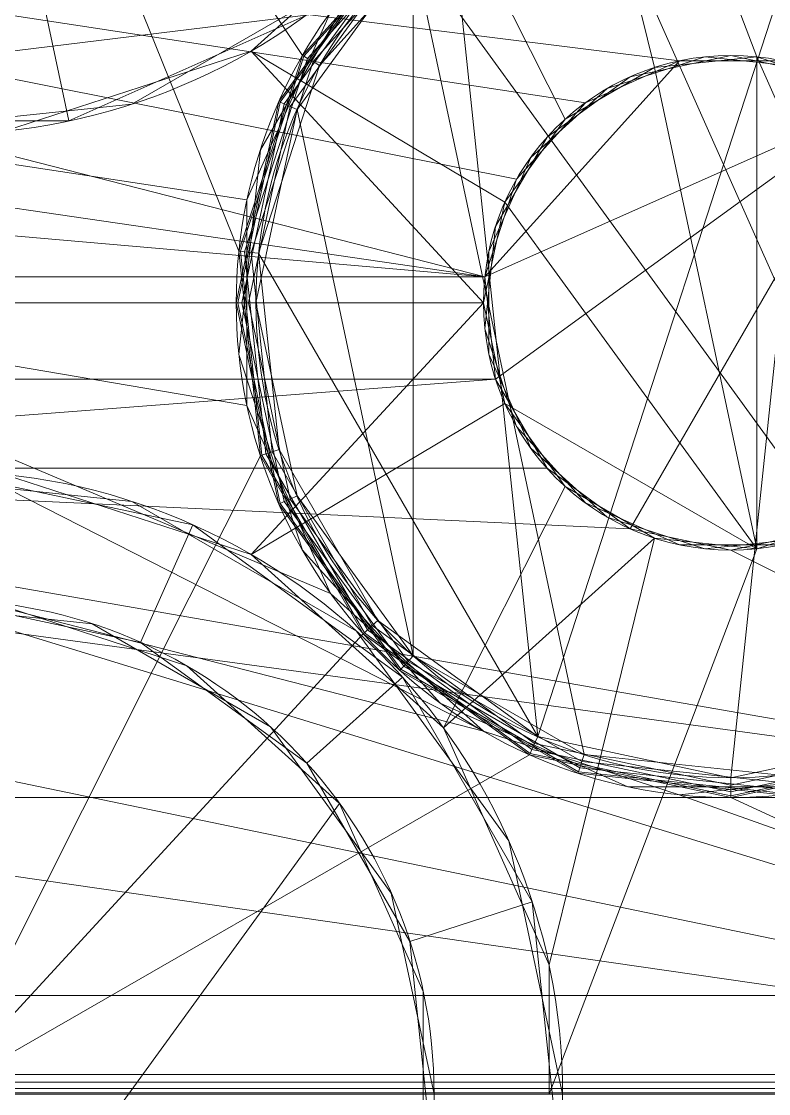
# Model space of a CAD drawing. Header units: millimetres. Extents: x -7.6 to 23.6, y 0 to 40.
# Drawn here: x 8.41 to 12.19, y 16 to 21.42 of the extents above; entities that cross this region are included whole.
import ezdxf

# ---------------------------------------------------------------- set-up
doc = ezdxf.new("R2010")
doc.units = ezdxf.units.MM
doc.layers.add('1', color=7, linetype='CONTINUOUS', true_color=0xffffff)

msp = doc.modelspace()

# ---------------------------------------------------------------- linework, layer by layer
at = {"layer": '1', "color": 7, "linetype": 'CONTINUOUS', "lineweight": 13}
for p, q in [((1.5, 17.5, 9.6), (14.5, 17.5, 9.6)), ((1.5, 17.5, 11.8), (14.5, 17.5, 11.8)), ((1.5, 17.5, 12.8), (14.5, 17.5, 12.8)), ((1.5, 17.5, 15), (14.5, 17.5, 15)), ((0.5, 16.5, 12.8), (15.5, 16.5, 12.8)), ((0.5, 16.5, 13.2), (15.5, 16.5, 13.2)), ((0.1, 16.1, 16), (15.9, 16.1, 16))]:
    msp.add_line(p, q, dxfattribs=at)
at = {"layer": '1', "color": 30, "linetype": 'CONTINUOUS', "lineweight": 13}
for centre, radius in [((8, 24, 6.4), 3.15), ((8, 24, 3.2), 3.15), ((12, 20, 9.6), 2.5), ((12, 20, 6.4), 2.5), ((12, 20, 11.4), 2.4), ((12, 20, 8.2), 2.4), ((12, 20, 10.15), 1.25), ((12, 20, 8.6), 1.25), ((12, 20, 6.95), 1.25), ((12, 20, 5.4), 1.25), ((8, 16, 6.4), 3.15), ((8, 16, 3.2), 3.15), ((8, 16, 6.4), 2.5), ((8, 16, 8.6), 2.5), ((8, 16, 3.2), 2.5), ((8, 16, 5.4), 2.5)]:
    msp.add_circle(centre, radius, dxfattribs=at)
at = {"layer": '1', "color": 30, "linetype": 'CONTINUOUS', "lineweight": 13, "extrusion": (0, 0, -1)}
for centre, radius in [((-8, 24, -8.6), 3.15), ((-8, 24, -5.4), 3.15), ((-12, 20, -11.3), 2.5), ((-12, 20, -8.1), 2.5), ((-8, 16, -8.6), 3.15), ((-8, 16, -5.4), 3.15)]:
    msp.add_circle(centre, radius, dxfattribs=at)
at = {"layer": '1', "color": 7, "linetype": 'CONTINUOUS', "lineweight": 13}
for centre, radius in [((12, 20, 12.8), 2.5), ((12, 20, 14.6), 2.4), ((12, 20, 13.35), 1.25), ((12, 20, 11.8), 1.25)]:
    msp.add_circle(centre, radius, dxfattribs=at)
at = {"layer": '1', "color": 7, "linetype": 'CONTINUOUS', "lineweight": 13, "extrusion": (0, 0, -1)}
msp.add_circle((-12, 20, -14.5), 2.5, dxfattribs=at)
at = {"layer": '1', "color": 30, "linetype": 'CONTINUOUS', "lineweight": 13}
for points in [[(8, 24, 9.6), (9.5137, 20.2613, 9.6), (9.8349, 21.25, 9.6)], [(9.8349, 21.25, 9.6), (10.5305, 22.0225, 9.6), (8, 24, 9.6)], [(8, 24, 9.6), (8, 16, 9.6), (9.6224, 19.2275, 9.6), (9.5137, 20.2613, 9.6)], [(8, 24, 6.4), (9.5137, 20.2613, 6.4), (9.8349, 21.25, 6.4)], [(9.8349, 21.25, 6.4), (10.5305, 22.0225, 6.4), (8, 24, 6.4)], [(8, 24, 6.4), (8, 16, 6.4), (9.6224, 19.2275, 6.4), (9.5137, 20.2613, 6.4)], [(11.0812, 24, 8.6), (14.5, 24, 8.6), (12.625, 21.0825, 8.6), (12.1307, 21.2432, 8.6)], [(12.1307, 21.2432, 8.6), (11.6137, 21.1888, 8.6), (11.0812, 23.3451, 8.6), (11.0812, 24, 8.6)], [(11.0812, 24, 5.4), (14.5, 24, 5.4), (12.625, 21.0825, 5.4), (12.1307, 21.2432, 5.4)], [(12.1307, 21.2432, 5.4), (11.6137, 21.1888, 5.4), (11.0812, 23.3451, 5.4), (11.0812, 24, 5.4)], [(11.6137, 21.1888, 8.6), (11.1636, 20.9289, 8.6), (10.5484, 22.1485, 8.6), (11.0812, 23.3451, 8.6)], [(11.6137, 21.1888, 5.4), (11.1636, 20.9289, 5.4), (10.5484, 22.1485, 5.4), (11.0812, 23.3451, 5.4)], [(13.2, 17.9215, 11.4), (13.2, 22.0785, 11.4), (12.2509, 22.3869, 11.4), (11.2584, 22.2825, 11.4)], [(13.2, 17.9215, 8.2), (13.2, 22.0785, 8.2), (12.2509, 22.3869, 8.2), (11.2584, 22.2825, 8.2)], [(11.2584, 22.2825, 11.4), (10.3941, 21.7835, 11.4), (13.2, 17.9215, 11.4)], [(11.2584, 22.2825, 8.2), (10.3941, 21.7835, 8.2), (13.2, 17.9215, 8.2)], [(9.575, 21.272, 8.6), (10.5484, 22.1485, 8.6), (11.1636, 20.9289, 8.6), (10.8581, 20.5084, 8.6)], [(9.575, 21.272, 5.4), (10.5484, 22.1485, 5.4), (11.1636, 20.9289, 5.4), (10.8581, 20.5084, 5.4)], [(8.5198, 21.5546, 6.4), (9.4695, 21.9775, 6.4), (9.8515, 21.4516, 6.4), (8.6549, 20.9188, 6.4)], [(8.5198, 21.5546, 3.2), (9.4695, 21.9775, 3.2), (9.8515, 21.4516, 3.2), (8.6549, 20.9188, 3.2)], [(9.7231, 21.0137, 11.3383), (10.3323, 21.8522, 11.3383), (10.3272, 21.8579, 11.3), (9.7161, 21.0168, 11.3)], [(9.7231, 21.0137, 8.1383), (10.3323, 21.8522, 8.1383), (10.3272, 21.8579, 8.1), (9.7161, 21.0168, 8.1)], [(9.7429, 21.0049, 11.3707), (10.3468, 21.8361, 11.3707), (10.3323, 21.8522, 11.3383), (9.7231, 21.0137, 11.3383)], [(9.7429, 21.0049, 8.1707), (10.3468, 21.8361, 8.1707), (10.3323, 21.8522, 8.1383), (9.7231, 21.0137, 8.1383)], [(9.7725, 20.9917, 11.3924), (10.3685, 21.812, 11.3924), (10.3468, 21.8361, 11.3707), (9.7429, 21.0049, 11.3707)], [(9.7725, 20.9917, 8.1924), (10.3685, 21.812, 8.1924), (10.3468, 21.8361, 8.1707), (9.7429, 21.0049, 8.1707)], [(9.8075, 20.9762, 11.4), (10.3941, 21.7835, 11.4), (10.3685, 21.812, 11.3924), (9.7725, 20.9917, 11.3924)], [(9.8075, 20.9762, 8.2), (10.3941, 21.7835, 8.2), (10.3685, 21.812, 8.1924), (9.7725, 20.9917, 8.1924)], [(10.3941, 18.2165, 11.4), (10.3941, 21.7835, 11.4), (9.8075, 20.9762, 11.4)], [(10.3941, 18.2165, 8.2), (10.3941, 21.7835, 8.2), (9.8075, 20.9762, 8.2)], [(10.3941, 21.7835, 11.4), (10.3941, 18.2165, 11.4), (11.2584, 17.7175, 11.4)], [(11.2584, 17.7175, 11.4), (12.2509, 17.6131, 11.4), (13.2, 17.9215, 11.4), (10.3941, 21.7835, 11.4)], [(10.3941, 21.7835, 8.2), (10.3941, 18.2165, 8.2), (11.2584, 17.7175, 8.2)], [(11.2584, 17.7175, 8.2), (12.2509, 17.6131, 8.2), (13.2, 17.9215, 8.2), (10.3941, 21.7835, 8.2)], [(10.1078, 21.6591, 6.4), (10.1078, 21.6591, 8.6), (8.9734, 21.0042, 8.6), (8.9734, 21.0042, 6.4)], [(10.1078, 21.6591, 3.2), (10.1078, 21.6591, 5.4), (8.9734, 21.0042, 5.4), (8.9734, 21.0042, 3.2)], [(8.6549, 20.9188, 6.4), (7.3451, 20.9188, 6.4), (7.4802, 21.5546, 6.4), (8.5198, 21.5546, 6.4)], [(8.6549, 20.9188, 3.2), (7.3451, 20.9188, 3.2), (7.4802, 21.5546, 3.2), (8.5198, 21.5546, 3.2)], [(9.5546, 20.5198, 9.6), (9.5546, 20.5198, 11.3), (9.9775, 21.4695, 11.3), (9.9775, 21.4695, 9.6)], [(9.5546, 20.5198, 6.4), (9.5546, 20.5198, 8.1), (9.9775, 21.4695, 8.1), (9.9775, 21.4695, 6.4)], [(8.3293, 20.8673, 8.6), (9.575, 21.272, 8.6), (10.75, 20, 8.6), (8, 20, 8.6)], [(8.3293, 20.8673, 5.4), (9.575, 21.272, 5.4), (10.75, 20, 5.4), (8, 20, 5.4)], [(10.8581, 20.5084, 8.6), (10.75, 20, 8.6), (9.575, 21.272, 8.6)], [(10.8581, 20.5084, 5.4), (10.75, 20, 5.4), (9.575, 21.272, 5.4)], [(11.8693, 21.2432, 8.6), (11.8693, 21.2432, 10.15), (11.375, 21.0825, 10.15), (11.375, 21.0825, 8.6)], [(11.8693, 21.2432, 5.4), (11.8693, 21.2432, 6.95), (11.375, 21.0825, 6.95), (11.375, 21.0825, 5.4)], [(11.6137, 21.1888, 10.15), (12.1307, 21.2432, 10.15), (12.1307, 18.7568, 10.15)], [(11.6137, 21.1888, 6.95), (12.1307, 21.2432, 6.95), (12.1307, 18.7568, 6.95)], [(12.3863, 21.1888, 8.6), (12.3863, 21.1888, 10.15), (11.8693, 21.2432, 10.15), (11.8693, 21.2432, 8.6)], [(12.3863, 21.1888, 5.4), (12.3863, 21.1888, 6.95), (11.8693, 21.2432, 6.95), (11.8693, 21.2432, 5.4)], [(13.0113, 19.2653, 10.15), (12.1307, 21.2432, 10.15), (12.625, 21.0825, 10.15)], [(13.0113, 19.2653, 10.15), (12.625, 18.9175, 10.15), (12.1307, 18.7568, 10.15), (12.1307, 21.2432, 10.15)], [(13.0113, 19.2653, 6.95), (12.1307, 21.2432, 6.95), (12.625, 21.0825, 6.95)], [(13.0113, 19.2653, 6.95), (12.625, 18.9175, 6.95), (12.1307, 18.7568, 6.95), (12.1307, 21.2432, 6.95)], [(12.1307, 18.7568, 10.15), (10.8581, 20.5084, 10.15), (11.1636, 20.9289, 10.15), (11.6137, 21.1888, 10.15)], [(12.1307, 18.7568, 6.95), (10.8581, 20.5084, 6.95), (11.1636, 20.9289, 6.95), (11.6137, 21.1888, 6.95)], [(11.375, 21.0825, 8.6), (11.375, 21.0825, 10.15), (10.9887, 20.7347, 10.15), (10.9887, 20.7347, 8.6)], [(11.375, 21.0825, 5.4), (11.375, 21.0825, 6.95), (10.9887, 20.7347, 6.95), (10.9887, 20.7347, 5.4)], [(8.9734, 21.0042, 6.4), (8.9734, 21.0042, 8.6), (7.6707, 20.8673, 8.6), (7.6707, 20.8673, 6.4)], [(8.9734, 21.0042, 3.2), (8.9734, 21.0042, 5.4), (7.6707, 20.8673, 5.4), (7.6707, 20.8673, 3.2)], [(9.5076, 20, 11.3383), (9.7231, 21.0137, 11.3383), (9.7161, 21.0168, 11.3), (9.5, 20, 11.3)], [(9.5076, 20, 8.1383), (9.7231, 21.0137, 8.1383), (9.7161, 21.0168, 8.1), (9.5, 20, 8.1)], [(9.5293, 20, 11.3707), (9.7429, 21.0049, 11.3707), (9.7231, 21.0137, 11.3383), (9.5076, 20, 11.3383)], [(9.5293, 20, 8.1707), (9.7429, 21.0049, 8.1707), (9.7231, 21.0137, 8.1383), (9.5076, 20, 8.1383)], [(9.5617, 20, 11.3924), (9.7725, 20.9917, 11.3924), (9.7429, 21.0049, 11.3707), (9.5293, 20, 11.3707)], [(9.5617, 20, 8.1924), (9.7725, 20.9917, 8.1924), (9.7429, 21.0049, 8.1707), (9.5293, 20, 8.1707)], [(9.6, 20, 11.4), (9.8075, 20.9762, 11.4), (9.7725, 20.9917, 11.3924), (9.5617, 20, 11.3924)], [(9.6, 20, 8.2), (9.8075, 20.9762, 8.2), (9.7725, 20.9917, 8.1924), (9.5617, 20, 8.1924)], [(9.8075, 20.9762, 11.4), (9.6, 20, 11.4), (9.8075, 19.0238, 11.4), (10.3941, 18.2165, 11.4)], [(9.8075, 20.9762, 8.2), (9.6, 20, 8.2), (9.8075, 19.0238, 8.2), (10.3941, 18.2165, 8.2)], [(10.9887, 20.7347, 8.6), (10.9887, 20.7347, 10.15), (10.7773, 20.2599, 10.15), (10.7773, 20.2599, 8.6)], [(10.9887, 20.7347, 5.4), (10.9887, 20.7347, 6.95), (10.7773, 20.2599, 6.95), (10.7773, 20.2599, 5.4)], [(9.5546, 19.4802, 9.6), (9.5546, 19.4802, 11.3), (9.5546, 20.5198, 11.3), (9.5546, 20.5198, 9.6)], [(9.5546, 19.4802, 6.4), (9.5546, 19.4802, 8.1), (9.5546, 20.5198, 8.1), (9.5546, 20.5198, 6.4)], [(10.8581, 19.4916, 10.15), (10.75, 20, 10.15), (10.8581, 20.5084, 10.15), (12.1307, 18.7568, 10.15)], [(10.8581, 19.4916, 6.95), (10.75, 20, 6.95), (10.8581, 20.5084, 6.95), (12.1307, 18.7568, 6.95)], [(10.7773, 20.2599, 8.6), (10.7773, 20.2599, 10.15), (10.7773, 19.7401, 10.15), (10.7773, 19.7401, 8.6)], [(10.7773, 20.2599, 5.4), (10.7773, 20.2599, 6.95), (10.7773, 19.7401, 6.95), (10.7773, 19.7401, 5.4)], [(8, 20, 8.6), (10.75, 20, 8.6), (9.575, 18.728, 8.6), (8.3293, 19.1327, 8.6)], [(8, 20, 5.4), (10.75, 20, 5.4), (9.575, 18.728, 5.4), (8.3293, 19.1327, 5.4)], [(9.7231, 18.9863, 11.3383), (9.5076, 20, 11.3383), (9.5, 20, 11.3), (9.7161, 18.9832, 11.3)], [(9.7231, 18.9863, 8.1383), (9.5076, 20, 8.1383), (9.5, 20, 8.1), (9.7161, 18.9832, 8.1)], [(9.7429, 18.9951, 11.3707), (9.5293, 20, 11.3707), (9.5076, 20, 11.3383), (9.7231, 18.9863, 11.3383)], [(9.7429, 18.9951, 8.1707), (9.5293, 20, 8.1707), (9.5076, 20, 8.1383), (9.7231, 18.9863, 8.1383)], [(9.7725, 19.0083, 11.3924), (9.5617, 20, 11.3924), (9.5293, 20, 11.3707), (9.7429, 18.9951, 11.3707)], [(9.7725, 19.0083, 8.1924), (9.5617, 20, 8.1924), (9.5293, 20, 8.1707), (9.7429, 18.9951, 8.1707)], [(9.8075, 19.0238, 11.4), (9.6, 20, 11.4), (9.5617, 20, 11.3924), (9.7725, 19.0083, 11.3924)], [(9.8075, 19.0238, 8.2), (9.6, 20, 8.2), (9.5617, 20, 8.1924), (9.7725, 19.0083, 8.1924)], [(9.575, 18.728, 8.6), (10.75, 20, 8.6), (10.8581, 19.4916, 8.6)], [(9.575, 18.728, 5.4), (10.75, 20, 5.4), (10.8581, 19.4916, 5.4)], [(10.7773, 19.7401, 8.6), (10.7773, 19.7401, 10.15), (10.9887, 19.2653, 10.15), (10.9887, 19.2653, 8.6)], [(10.7773, 19.7401, 5.4), (10.7773, 19.7401, 6.95), (10.9887, 19.2653, 6.95), (10.9887, 19.2653, 5.4)], [(9.9775, 18.5305, 9.6), (9.9775, 18.5305, 11.3), (9.5546, 19.4802, 11.3), (9.5546, 19.4802, 9.6)], [(9.9775, 18.5305, 6.4), (9.9775, 18.5305, 8.1), (9.5546, 19.4802, 8.1), (9.5546, 19.4802, 6.4)], [(10.8581, 19.4916, 8.6), (11.1636, 19.0711, 8.6), (10.5484, 17.8515, 8.6), (9.575, 18.728, 8.6)], [(10.8581, 19.4916, 5.4), (11.1636, 19.0711, 5.4), (10.5484, 17.8515, 5.4), (9.575, 18.728, 5.4)], [(12.1307, 18.7568, 10.15), (11.6137, 18.8112, 10.15), (11.1636, 19.0711, 10.15), (10.8581, 19.4916, 10.15)], [(12.1307, 18.7568, 6.95), (11.6137, 18.8112, 6.95), (11.1636, 19.0711, 6.95), (10.8581, 19.4916, 6.95)], [(10.9887, 19.2653, 8.6), (10.9887, 19.2653, 10.15), (11.375, 18.9175, 10.15), (11.375, 18.9175, 8.6)], [(10.9887, 19.2653, 5.4), (10.9887, 19.2653, 6.95), (11.375, 18.9175, 6.95), (11.375, 18.9175, 5.4)], [(10.1421, 18.3272, 9.6), (9.6224, 19.2275, 9.6), (8, 16, 9.6)], [(10.1421, 18.3272, 6.4), (9.6224, 19.2275, 6.4), (8, 16, 6.4)], [(7.6707, 19.1327, 6.4), (7.6707, 19.1327, 8.6), (8.9734, 18.9958, 8.6), (8.9734, 18.9958, 6.4)], [(7.6707, 19.1327, 3.2), (7.6707, 19.1327, 5.4), (8.9734, 18.9958, 5.4), (8.9734, 18.9958, 3.2)], [(8, 19.15, 6.4), (9.2812, 18.8777, 6.4), (9.0168, 18.2839, 6.4), (8, 18.5, 6.4)], [(8, 19.15, 3.2), (9.2812, 18.8777, 3.2), (9.0168, 18.2839, 3.2), (8, 18.5, 3.2)], [(10.3941, 18.2165, 11.4), (9.8075, 19.0238, 11.4), (9.7725, 19.0083, 11.3924), (10.3685, 18.188, 11.3924)], [(10.3941, 18.2165, 8.2), (9.8075, 19.0238, 8.2), (9.7725, 19.0083, 8.1924), (10.3685, 18.188, 8.1924)], [(11.1636, 19.0711, 8.6), (11.6137, 18.8112, 8.6), (10.5484, 17.8515, 8.6)], [(11.1636, 19.0711, 5.4), (11.6137, 18.8112, 5.4), (10.5484, 17.8515, 5.4)], [(8.9734, 18.9958, 6.4), (8.9734, 18.9958, 8.6), (10.1078, 18.3409, 8.6), (10.1078, 18.3409, 6.4)], [(8.9734, 18.9958, 3.2), (8.9734, 18.9958, 5.4), (10.1078, 18.3409, 5.4), (10.1078, 18.3409, 3.2)], [(10.3323, 18.1478, 11.3383), (9.7231, 18.9863, 11.3383), (9.7161, 18.9832, 11.3), (10.3272, 18.1421, 11.3)], [(10.3323, 18.1478, 8.1383), (9.7231, 18.9863, 8.1383), (9.7161, 18.9832, 8.1), (10.3272, 18.1421, 8.1)], [(10.3468, 18.1639, 11.3707), (9.7429, 18.9951, 11.3707), (9.7231, 18.9863, 11.3383), (10.3323, 18.1478, 11.3383)], [(10.3468, 18.1639, 8.1707), (9.7429, 18.9951, 8.1707), (9.7231, 18.9863, 8.1383), (10.3323, 18.1478, 8.1383)], [(10.3685, 18.188, 11.3924), (9.7725, 19.0083, 11.3924), (9.7429, 18.9951, 11.3707), (10.3468, 18.1639, 11.3707)], [(10.3685, 18.188, 8.1924), (9.7725, 19.0083, 8.1924), (9.7429, 18.9951, 8.1707), (10.3468, 18.1639, 8.1707)], [(12.1307, 18.7568, 8.6), (12.625, 18.9175, 8.6), (14.5, 16, 8.6), (11.0812, 16, 8.6)], [(12.1307, 18.7568, 5.4), (12.625, 18.9175, 5.4), (14.5, 16, 5.4), (11.0812, 16, 5.4)], [(11.375, 18.9175, 8.6), (11.375, 18.9175, 10.15), (11.8693, 18.7568, 10.15), (11.8693, 18.7568, 8.6)], [(11.375, 18.9175, 5.4), (11.375, 18.9175, 6.95), (11.8693, 18.7568, 6.95), (11.8693, 18.7568, 5.4)], [(9.8579, 17.6728, 6.4), (9.0168, 18.2839, 6.4), (9.2812, 18.8777, 6.4), (10.3409, 18.1078, 6.4)], [(9.8579, 17.6728, 3.2), (9.0168, 18.2839, 3.2), (9.2812, 18.8777, 3.2), (10.3409, 18.1078, 3.2)], [(11.6137, 18.8112, 8.6), (11.0812, 16.6549, 8.6), (10.5484, 17.8515, 8.6)], [(11.6137, 18.8112, 5.4), (11.0812, 16.6549, 5.4), (10.5484, 17.8515, 5.4)], [(11.0812, 16, 8.6), (11.0812, 16.6549, 8.6), (11.6137, 18.8112, 8.6), (12.1307, 18.7568, 8.6)], [(11.0812, 16, 5.4), (11.0812, 16.6549, 5.4), (11.6137, 18.8112, 5.4), (12.1307, 18.7568, 5.4)], [(11.8693, 18.7568, 8.6), (11.8693, 18.7568, 10.15), (12.3863, 18.8112, 10.15), (12.3863, 18.8112, 8.6)], [(11.8693, 18.7568, 5.4), (11.8693, 18.7568, 6.95), (12.3863, 18.8112, 6.95), (12.3863, 18.8112, 5.4)], [(10.75, 17.8349, 9.6), (10.75, 17.8349, 11.3), (9.9775, 18.5305, 11.3), (9.9775, 18.5305, 9.6)], [(10.75, 17.8349, 6.4), (10.75, 17.8349, 8.1), (9.9775, 18.5305, 8.1), (9.9775, 18.5305, 6.4)], [(7.2275, 13.6224, 8.6), (8.2613, 18.4863, 8.6), (9.25, 18.1651, 8.6), (10.0225, 17.4695, 8.6)], [(7.2275, 13.6224, 5.4), (8.2613, 18.4863, 5.4), (9.25, 18.1651, 5.4), (10.0225, 17.4695, 5.4)], [(8.7725, 18.3776, 6.4), (8.7725, 18.3776, 8.6), (7.7387, 18.4863, 8.6), (7.7387, 18.4863, 6.4)], [(8.7725, 18.3776, 3.2), (8.7725, 18.3776, 5.4), (7.7387, 18.4863, 5.4), (7.7387, 18.4863, 3.2)], [(9.6728, 17.8579, 6.4), (9.6728, 17.8579, 8.6), (8.7725, 18.3776, 8.6), (8.7725, 18.3776, 6.4)], [(9.6728, 17.8579, 3.2), (9.6728, 17.8579, 5.4), (8.7725, 18.3776, 5.4), (8.7725, 18.3776, 3.2)], [(8, 16, 9.6), (10.9832, 17.7161, 9.6), (10.1421, 18.3272, 9.6)], [(8, 16, 6.4), (10.9832, 17.7161, 6.4), (10.1421, 18.3272, 6.4)], [(10.1078, 18.3409, 6.4), (10.1078, 18.3409, 8.6), (10.8777, 17.2812, 8.6), (10.8777, 17.2812, 6.4)], [(10.1078, 18.3409, 3.2), (10.1078, 18.3409, 5.4), (10.8777, 17.2812, 5.4), (10.8777, 17.2812, 3.2)], [(11.2584, 17.7175, 11.4), (10.3941, 18.2165, 11.4), (10.3685, 18.188, 11.3924), (11.2465, 17.6811, 11.3924)], [(11.2584, 17.7175, 8.2), (10.3941, 18.2165, 8.2), (10.3685, 18.188, 8.1924), (11.2465, 17.6811, 8.1924)], [(11.2365, 17.6502, 11.3707), (10.3468, 18.1639, 11.3707), (10.3323, 18.1478, 11.3383), (11.2298, 17.6296, 11.3383)], [(11.2365, 17.6502, 8.1707), (10.3468, 18.1639, 8.1707), (10.3323, 18.1478, 8.1383), (11.2298, 17.6296, 8.1383)], [(11.2465, 17.6811, 11.3924), (10.3685, 18.188, 11.3924), (10.3468, 18.1639, 11.3707), (11.2365, 17.6502, 11.3707)], [(11.2465, 17.6811, 8.1924), (10.3685, 18.188, 8.1924), (10.3468, 18.1639, 8.1707), (11.2365, 17.6502, 8.1707)], [(10.3409, 18.1078, 6.4), (10.9958, 16.9734, 6.4), (10.3776, 16.7725, 6.4), (9.8579, 17.6728, 6.4)], [(10.3409, 18.1078, 3.2), (10.9958, 16.9734, 3.2), (10.3776, 16.7725, 3.2), (9.8579, 17.6728, 3.2)], [(11.2298, 17.6296, 11.3383), (10.3323, 18.1478, 11.3383), (10.3272, 18.1421, 11.3), (11.2275, 17.6224, 11.3)], [(11.2298, 17.6296, 8.1383), (10.3323, 18.1478, 8.1383), (10.3272, 18.1421, 8.1), (11.2275, 17.6224, 8.1)], [(10.2839, 17.0168, 6.4), (10.2839, 17.0168, 8.6), (9.6728, 17.8579, 8.6), (9.6728, 17.8579, 6.4)], [(10.2839, 17.0168, 3.2), (10.2839, 17.0168, 5.4), (9.6728, 17.8579, 5.4), (9.6728, 17.8579, 3.2)], [(11.7387, 17.5137, 9.6), (11.7387, 17.5137, 11.3), (10.75, 17.8349, 11.3), (10.75, 17.8349, 9.6)], [(11.7387, 17.5137, 6.4), (11.7387, 17.5137, 8.1), (10.75, 17.8349, 8.1), (10.75, 17.8349, 6.4)], [(12.2509, 17.6131, 11.4), (11.2584, 17.7175, 11.4), (11.2465, 17.6811, 11.3924), (12.2549, 17.5751, 11.3924)], [(12.2509, 17.6131, 8.2), (11.2584, 17.7175, 8.2), (11.2465, 17.6811, 8.1924), (12.2549, 17.5751, 8.1924)], [(8, 16, 9.6), (15.25, 16, 9.6), (12, 17.5, 9.6), (10.9832, 17.7161, 9.6)], [(8, 16, 6.4), (15.25, 16, 6.4), (12, 17.5, 6.4), (10.9832, 17.7161, 6.4)], [(12.2549, 17.5751, 11.3924), (11.2465, 17.6811, 11.3924), (11.2365, 17.6502, 11.3707), (12.2583, 17.5428, 11.3707)], [(12.2549, 17.5751, 8.1924), (11.2465, 17.6811, 8.1924), (11.2365, 17.6502, 8.1707), (12.2583, 17.5428, 8.1707)], [(13.0168, 17.7161, 9.6), (12, 17.5, 9.6), (15.25, 16, 9.6)], [(13.0168, 17.7161, 6.4), (12, 17.5, 6.4), (15.25, 16, 6.4)], [(12.2605, 17.5213, 11.3383), (11.2298, 17.6296, 11.3383), (11.2275, 17.6224, 11.3), (12.2613, 17.5137, 11.3)], [(12.2605, 17.5213, 8.1383), (11.2298, 17.6296, 8.1383), (11.2275, 17.6224, 8.1), (12.2613, 17.5137, 8.1)], [(12.2583, 17.5428, 11.3707), (11.2365, 17.6502, 11.3707), (11.2298, 17.6296, 11.3383), (12.2605, 17.5213, 11.3383)], [(12.2583, 17.5428, 8.1707), (11.2365, 17.6502, 8.1707), (11.2298, 17.6296, 8.1383), (12.2605, 17.5213, 8.1383)], [(12.7725, 17.6224, 9.6), (12.7725, 17.6224, 11.3), (11.7387, 17.5137, 11.3), (11.7387, 17.5137, 9.6)], [(12.7725, 17.6224, 6.4), (12.7725, 17.6224, 8.1), (11.7387, 17.5137, 8.1), (11.7387, 17.5137, 6.4)], [(7.2275, 13.6224, 8.6), (10.0225, 17.4695, 8.6), (10.4454, 16.5198, 8.6), (10.4454, 15.4802, 8.6)], [(7.2275, 13.6224, 5.4), (10.0225, 17.4695, 5.4), (10.4454, 16.5198, 5.4), (10.4454, 15.4802, 5.4)], [(10.8777, 17.2812, 6.4), (10.8777, 17.2812, 8.6), (11.15, 16, 8.6), (11.15, 16, 6.4)], [(10.8777, 17.2812, 3.2), (10.8777, 17.2812, 5.4), (11.15, 16, 5.4), (11.15, 16, 3.2)], [(10.5, 16, 6.4), (10.5, 16, 8.6), (10.2839, 17.0168, 8.6), (10.2839, 17.0168, 6.4)], [(10.5, 16, 3.2), (10.5, 16, 5.4), (10.2839, 17.0168, 5.4), (10.2839, 17.0168, 3.2)], [(10.9958, 16.9734, 6.4), (11.1327, 15.6707, 6.4), (10.4863, 15.7387, 6.4), (10.3776, 16.7725, 6.4)], [(10.9958, 16.9734, 3.2), (11.1327, 15.6707, 3.2), (10.4863, 15.7387, 3.2), (10.3776, 16.7725, 3.2)]]:
    msp.add_3dface(points, dxfattribs=at)
at = {"layer": '1', "color": 7, "linetype": 'CONTINUOUS', "lineweight": 13}
for points in [[(0.1, 23.9, 16), (0.1, 16.1, 16), (15.9, 16.1, 16), (15.9, 23.9, 16)], [(1.5, 22.5, 11.8), (10.7568, 20.1307, 11.8), (4.7347, 21.0113, 11.8), (4.2599, 21.2227, 11.8)], [(1.5, 22.5, 11.8), (14.5, 22.5, 11.8), (12.2599, 21.2227, 11.8), (11.7401, 21.2227, 11.8)], [(1.5, 22.5, 11.8), (11.2653, 21.0113, 11.8), (10.9175, 20.625, 11.8)], [(11.7401, 21.2227, 11.8), (11.2653, 21.0113, 11.8), (1.5, 22.5, 11.8)], [(10.9175, 20.625, 11.8), (10.7568, 20.1307, 11.8), (1.5, 22.5, 11.8)], [(1.5, 22.4, 15), (14.5, 22.4, 15), (14.5, 17.5, 15), (1.5, 17.5, 15)], [(11.0238, 17.8075, 14.6), (12.499, 22.3476, 14.6), (11.501, 22.3476, 14.6), (10.5893, 21.9416, 14.6)], [(12.499, 22.3476, 14.6), (11.0238, 17.8075, 14.6), (12, 17.6, 14.6)], [(12, 17.6, 14.6), (12.9762, 17.8075, 14.6), (13.7835, 18.3941, 14.6), (12.499, 22.3476, 14.6)], [(9.8415, 21.2462, 14.5383), (10.535, 22.0164, 14.5383), (10.5305, 22.0225, 14.5), (9.8349, 21.25, 14.5)], [(9.8603, 21.2354, 14.5707), (10.5478, 21.9988, 14.5707), (10.535, 22.0164, 14.5383), (9.8415, 21.2462, 14.5383)], [(9.8884, 21.2191, 14.5924), (10.5668, 21.9726, 14.5924), (10.5478, 21.9988, 14.5707), (9.8603, 21.2354, 14.5707)], [(9.9215, 21.2, 14.6), (10.5893, 21.9416, 14.6), (10.5668, 21.9726, 14.5924), (9.8884, 21.2191, 14.5924)], [(11.0238, 17.8075, 14.6), (10.5893, 21.9416, 14.6), (9.9215, 21.2, 14.6), (9.6131, 20.2509, 14.6)], [(9.9775, 21.4695, 12.8), (5.6728, 21.8579, 12.8), (6.2839, 21.0168, 12.8)], [(9.6224, 20.7725, 12.8), (9.6224, 20.7725, 14.5), (10.1421, 21.6728, 14.5), (10.1421, 21.6728, 12.8)], [(9.5546, 20.5198, 12.8), (9.9775, 21.4695, 12.8), (6.2839, 21.0168, 12.8)], [(9.5213, 20.2605, 14.5383), (9.8415, 21.2462, 14.5383), (9.8349, 21.25, 14.5), (9.5137, 20.2613, 14.5)], [(9.5428, 20.2583, 14.5707), (9.8603, 21.2354, 14.5707), (9.8415, 21.2462, 14.5383), (9.5213, 20.2605, 14.5383)], [(12, 21.25, 11.8), (12, 21.25, 13.35), (11.4916, 21.1419, 13.35), (11.4916, 21.1419, 11.8)], [(12.5084, 21.1419, 11.8), (12.5084, 21.1419, 13.35), (12, 21.25, 13.35), (12, 21.25, 11.8)], [(9.5751, 20.2549, 14.5924), (9.8884, 21.2191, 14.5924), (9.8603, 21.2354, 14.5707), (9.5428, 20.2583, 14.5707)], [(9.6131, 20.2509, 14.6), (9.9215, 21.2, 14.6), (9.8884, 21.2191, 14.5924), (9.5751, 20.2549, 14.5924)], [(10.7568, 20.1307, 13.35), (10.9175, 20.625, 13.35), (11.2653, 21.0113, 13.35), (11.7401, 21.2227, 13.35)], [(11.7401, 21.2227, 13.35), (12.2599, 21.2227, 13.35), (12.7347, 21.0113, 13.35), (10.7568, 20.1307, 13.35)], [(11.4916, 21.1419, 11.8), (11.4916, 21.1419, 13.35), (11.0711, 20.8364, 13.35), (11.0711, 20.8364, 11.8)], [(10.7568, 20.1307, 11.8), (5.0825, 20.625, 11.8), (4.7347, 21.0113, 11.8)], [(6.2839, 21.0168, 12.8), (6.5, 20, 12.8), (9.5546, 19.4802, 12.8), (9.5546, 20.5198, 12.8)], [(12.7347, 21.0113, 13.35), (10.8112, 19.6137, 13.35), (10.7568, 20.1307, 13.35)], [(12.7347, 21.0113, 13.35), (11.4916, 18.8581, 13.35), (11.0711, 19.1636, 13.35), (10.8112, 19.6137, 13.35)], [(12.5084, 18.8581, 13.35), (12, 18.75, 13.35), (11.4916, 18.8581, 13.35), (12.7347, 21.0113, 13.35)], [(11.0711, 20.8364, 11.8), (11.0711, 20.8364, 13.35), (10.8112, 20.3863, 13.35), (10.8112, 20.3863, 11.8)], [(9.5137, 19.7387, 12.8), (9.5137, 19.7387, 14.5), (9.6224, 20.7725, 14.5), (9.6224, 20.7725, 12.8)], [(5.2432, 20.1307, 11.8), (5.0825, 20.625, 11.8), (10.7568, 20.1307, 11.8)], [(10.8112, 20.3863, 11.8), (10.8112, 20.3863, 13.35), (10.7568, 19.8693, 13.35), (10.7568, 19.8693, 11.8)], [(9.6296, 19.2298, 14.5383), (9.5213, 20.2605, 14.5383), (9.5137, 20.2613, 14.5), (9.6224, 19.2275, 14.5)], [(9.6502, 19.2365, 14.5707), (9.5428, 20.2583, 14.5707), (9.5213, 20.2605, 14.5383), (9.6296, 19.2298, 14.5383)], [(9.6811, 19.2465, 14.5924), (9.5751, 20.2549, 14.5924), (9.5428, 20.2583, 14.5707), (9.6502, 19.2365, 14.5707)], [(9.7175, 19.2584, 14.6), (9.6131, 20.2509, 14.6), (9.5751, 20.2549, 14.5924), (9.6811, 19.2465, 14.5924)], [(9.6131, 20.2509, 14.6), (9.7175, 19.2584, 14.6), (10.2165, 18.3941, 14.6), (11.0238, 17.8075, 14.6)], [(5.1888, 19.6137, 11.8), (5.2432, 20.1307, 11.8), (10.7568, 20.1307, 11.8), (10.8112, 19.6137, 11.8)], [(10.75, 17.8349, 12.8), (6.5, 20, 12.8), (6.2839, 18.9832, 12.8)], [(6.5, 20, 12.8), (10.75, 17.8349, 12.8), (9.9775, 18.5305, 12.8)], [(9.9775, 18.5305, 12.8), (9.5546, 19.4802, 12.8), (6.5, 20, 12.8)], [(10.7568, 19.8693, 11.8), (10.7568, 19.8693, 13.35), (10.9175, 19.375, 13.35), (10.9175, 19.375, 11.8)], [(9.8349, 18.75, 12.8), (9.8349, 18.75, 14.5), (9.5137, 19.7387, 14.5), (9.5137, 19.7387, 12.8)], [(10.8112, 19.6137, 11.8), (4.9289, 19.1636, 11.8), (5.1888, 19.6137, 11.8)], [(10.8112, 19.6137, 11.8), (11.0711, 19.1636, 11.8), (4.9289, 19.1636, 11.8)], [(10.9175, 19.375, 11.8), (10.9175, 19.375, 13.35), (11.2653, 18.9887, 13.35), (11.2653, 18.9887, 11.8)], [(10.1639, 18.3468, 14.5707), (9.6502, 19.2365, 14.5707), (9.6296, 19.2298, 14.5383), (10.1478, 18.3323, 14.5383)], [(10.188, 18.3685, 14.5924), (9.6811, 19.2465, 14.5924), (9.6502, 19.2365, 14.5707), (10.1639, 18.3468, 14.5707)], [(10.2165, 18.3941, 14.6), (9.7175, 19.2584, 14.6), (9.6811, 19.2465, 14.5924), (10.188, 18.3685, 14.5924)], [(10.1478, 18.3323, 14.5383), (9.6296, 19.2298, 14.5383), (9.6224, 19.2275, 14.5), (10.1421, 18.3272, 14.5)], [(4.5084, 18.8581, 11.8), (4.9289, 19.1636, 11.8), (14.5, 17.5, 11.8)], [(4.9289, 19.1636, 11.8), (11.0711, 19.1636, 11.8), (11.4916, 18.8581, 11.8)], [(11.4916, 18.8581, 11.8), (12, 18.75, 11.8), (14.5, 17.5, 11.8), (4.9289, 19.1636, 11.8)], [(16, 16, 12.8), (6.2839, 18.9832, 12.8), (5.6728, 18.1421, 12.8)], [(6.2839, 18.9832, 12.8), (16, 16, 12.8), (11.7387, 17.5137, 12.8), (10.75, 17.8349, 12.8)], [(11.2653, 18.9887, 11.8), (11.2653, 18.9887, 13.35), (11.7401, 18.7773, 13.35), (11.7401, 18.7773, 11.8)], [(14.5, 17.5, 11.8), (1.5, 17.5, 11.8), (4, 18.75, 11.8), (4.5084, 18.8581, 11.8)], [(14.5, 17.5, 11.8), (12, 18.75, 11.8), (12.5084, 18.8581, 11.8)], [(10.5305, 17.9775, 12.8), (10.5305, 17.9775, 14.5), (9.8349, 18.75, 14.5), (9.8349, 18.75, 12.8)], [(11.7401, 18.7773, 11.8), (11.7401, 18.7773, 13.35), (12.2599, 18.7773, 13.35), (12.2599, 18.7773, 11.8)], [(11.0083, 17.7725, 14.5924), (10.188, 18.3685, 14.5924), (10.1639, 18.3468, 14.5707), (10.9951, 17.7429, 14.5707)], [(11.0238, 17.8075, 14.6), (10.2165, 18.3941, 14.6), (10.188, 18.3685, 14.5924), (11.0083, 17.7725, 14.5924)], [(10.9863, 17.7231, 14.5383), (10.1478, 18.3323, 14.5383), (10.1421, 18.3272, 14.5), (10.9832, 17.7161, 14.5)], [(10.9951, 17.7429, 14.5707), (10.1639, 18.3468, 14.5707), (10.1478, 18.3323, 14.5383), (10.9863, 17.7231, 14.5383)], [(5.6728, 18.1421, 12.8), (4.7725, 17.6224, 12.8), (16, 16, 12.8)], [(11.4802, 17.5546, 12.8), (11.4802, 17.5546, 14.5), (10.5305, 17.9775, 14.5), (10.5305, 17.9775, 12.8)], [(12, 17.5617, 14.5924), (11.0083, 17.7725, 14.5924), (10.9951, 17.7429, 14.5707), (12, 17.5293, 14.5707)], [(12, 17.6, 14.6), (11.0238, 17.8075, 14.6), (11.0083, 17.7725, 14.5924), (12, 17.5617, 14.5924)], [(12.9762, 17.8075, 14.6), (12, 17.6, 14.6), (12, 17.5617, 14.5924), (12.9917, 17.7725, 14.5924)], [(12.9917, 17.7725, 14.5924), (12, 17.5617, 14.5924), (12, 17.5293, 14.5707), (13.0049, 17.7429, 14.5707)], [(12, 17.5076, 14.5383), (10.9863, 17.7231, 14.5383), (10.9832, 17.7161, 14.5), (12, 17.5, 14.5)], [(12, 17.5293, 14.5707), (10.9951, 17.7429, 14.5707), (10.9863, 17.7231, 14.5383), (12, 17.5076, 14.5383)], [(13.0049, 17.7429, 14.5707), (12, 17.5293, 14.5707), (12, 17.5076, 14.5383), (13.0137, 17.7231, 14.5383)], [(13.0137, 17.7231, 14.5383), (12, 17.5076, 14.5383), (12, 17.5, 14.5), (13.0168, 17.7161, 14.5)], [(0, 16, 12.8), (16, 16, 12.8), (4.7725, 17.6224, 12.8), (3.7387, 17.5137, 12.8)], [(16, 16, 12.8), (12.7725, 17.6224, 12.8), (11.7387, 17.5137, 12.8)], [(12.5198, 17.5546, 12.8), (12.5198, 17.5546, 14.5), (11.4802, 17.5546, 14.5), (11.4802, 17.5546, 12.8)], [(16, 16, 9.6), (0, 16, 9.6), (1.5, 17.5, 9.6), (14.5, 17.5, 9.6)], [(15.5, 16.5, 12.8), (0.5, 16.5, 12.8), (1.5, 17.5, 12.8), (14.5, 17.5, 12.8)], [(1.5, 17.5, 9.6), (1.5, 17.5, 11.8), (14.5, 17.5, 11.8), (14.5, 17.5, 9.6)], [(1.5, 17.5, 12.8), (1.5, 17.5, 15), (14.5, 17.5, 15), (14.5, 17.5, 12.8)], [(15.9, 16, 13.2), (0.1, 16, 13.2), (0.5, 16.5, 13.2), (15.5, 16.5, 13.2)], [(15.5, 16.5, 12.8), (15.5, 16.5, 13.2), (0.5, 16.5, 13.2), (0.5, 16.5, 12.8)], [(0.1, 16.0617, 15.9924), (15.9, 16.0617, 15.9924), (15.9, 16.1, 16), (0.1, 16.1, 16)], [(0.1, 16.0293, 15.9707), (15.9, 16.0293, 15.9707), (15.9, 16.0617, 15.9924), (0.1, 16.0617, 15.9924)], [(0.1, 16.0076, 15.9383), (15.9, 16.0076, 15.9383), (15.9, 16.0293, 15.9707), (0.1, 16.0293, 15.9707)], [(0.1, 16, 15.9), (15.9, 16, 15.9), (15.9, 16.0076, 15.9383), (0.1, 16.0076, 15.9383)]]:
    msp.add_3dface(points, dxfattribs=at)

doc.saveas('drawing.dxf')
